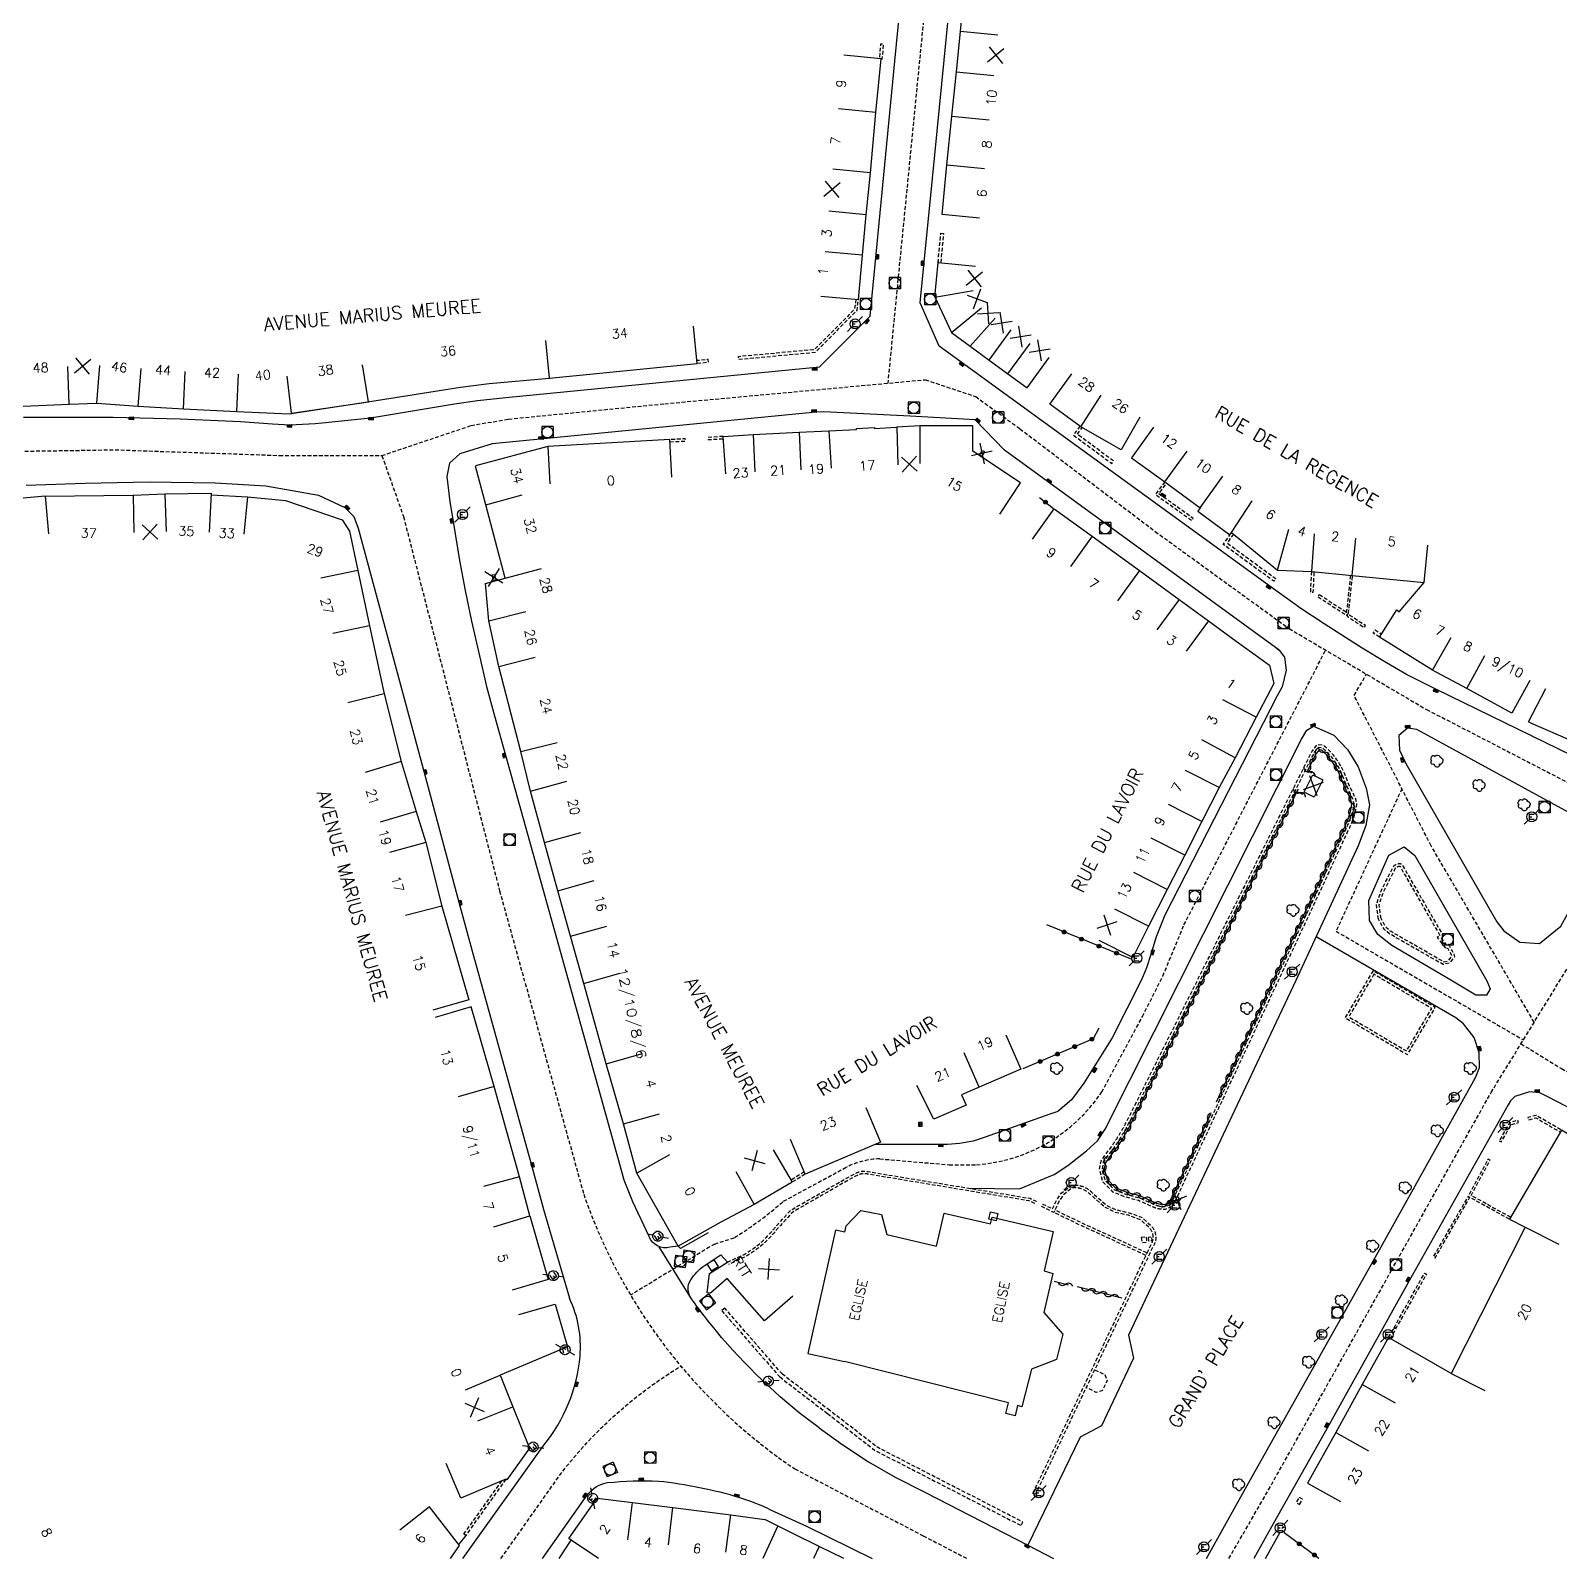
# Model space of a CAD drawing. Header units: millimetres. Extents: x 154999 to 156001, y 121000 to 122001.
# Drawn here: x 155542 to 155745.4, y 121000 to 121203.3 of the extents above; entities that cross this region are included whole.
import ezdxf
from ezdxf.enums import TextEntityAlignment as Align

# ---------------------------------------------------------------- set-up
doc = ezdxf.new("R2010")
doc.units = ezdxf.units.MM
doc.linetypes.add('DASHED', pattern=[0.75, 0.5, -0.25])
doc.layers.get('0').update_dxf_attribs({"linetype": 'CONTINUOUS'})
for name, color, linetype in [('W0001', 6, 'DASHED'), ('W0008', 7, 'CONTINUOUS'), ('W0100', 7, 'CONTINUOUS'), ('W0112', 1, 'DASHED'), ('W0300', 7, 'CONTINUOUS'), ('W0310', 3, 'CONTINUOUS'), ('W0322', 7, 'CONTINUOUS'), ('W0330', 7, 'CONTINUOUS'), ('W0334', 7, 'CONTINUOUS'), ('W0400', 7, 'CONTINUOUS'), ('W0420', 7, 'CONTINUOUS'), ('W0471', 7, 'CONTINUOUS'), ('W0984', 7, 'CONTINUOUS'), ('W0989', 7, 'CONTINUOUS'), ('W0991', 7, 'CONTINUOUS'), ('W1102', 7, 'CONTINUOUS')]:
    doc.layers.add(name, color=color, linetype=linetype)
doc.styles.get("Standard").update_dxf_attribs({"font": 'romans.shx', "width": 0.85})

# ---------------------------------------------------------------- blocks, each defined once
blk = doc.blocks.new('t991o')
at = {"color": 0, "linetype": 'Continuous'}
for p, q in [((-1, 1), (1, -1)), ((-1, -1), (1, 1))]:
    blk.add_line(p, q, dxfattribs=at)
blk = doc.blocks.new('T471')
for p, q in [((-0.333334, 0.333334), (-0.333334, -0.333334)), ((-0.333334, 0.333334), (0.333334, 0.333334)), ((-0.333334, 0), (0, 0)), ((0.500001, 0.500001), (1.000002, 1.000002)), ((-0.500001, -0.500001), (-1.000002, -1.000002)), ((-0.333334, -0.333334), (0.333334, -0.333334))]:
    blk.add_line(p, q)
blk.add_ellipse((0, 0), major_axis=(0.471405, 0.471405), ratio=1, start_param=5.4977871438, end_param=11.780972451)
blk = doc.blocks.new('T400')
for p, q in [((-0.15, 0.3), (0.15, 0.3)), ((-0.15, -0.25), (-0.15, 0.3)), ((-0.15, 0.15), (0.15, 0.15)), ((-0.15, 0), (0.15, 0)), ((0.15, 0.3), (0.15, -0.25)), ((-0.15, -0.15), (0.15, -0.15)), ((-0.15, -0.25), (-0.15, -0.3)), ((-0.15, -0.3), (0.15, -0.3)), ((0.15, -0.3), (0.15, -0.25))]:
    blk.add_line(p, q)
blk = doc.blocks.new('T420')
for p, q in [((0.75, 0.75), (-0.75, 0.75)), ((-0.75, 0.75), (-0.75, -0.75)), ((0.75, 0.75), (0.75, -0.75)), ((0.75, -0.75), (-0.75, -0.75))]:
    blk.add_line(p, q)
blk.add_ellipse((0, 0), major_axis=(-0.53, 0.53), ratio=1, start_param=3.926991, end_param=10.210176)
blk = doc.blocks.new('t322o')
at = {"color": 0, "linetype": 'Continuous'}
for radius in [0.25, 0.15]:
    blk.add_circle((0, 0), radius, dxfattribs=at)
blk = doc.blocks.new('t310o')
at = {"color": 0, "linetype": 'Continuous'}
for centre, start, end in [((-0.5, 0.38), 216.8699, 323.1304), ((0.5, -0.37), 36.8699, 143.1303)]:
    blk.add_arc(centre, 0.625, start, end, dxfattribs=at)
blk = doc.blocks.new('T300')
for p, q in [((-0.8, 0.51), (-0.86, 0.34)), ((-0.86, 0.34), (-0.86, 0.17)), ((-0.86, 0.17), (-0.74, 0.06)), ((-0.69, 0.63), (-0.8, 0.51)), ((-0.8, -0.06), (-0.74, 0.06)), ((-0.74, 0.06), (-0.69, 0.11)), ((-0.57, 0.69), (-0.69, 0.63)), ((-0.46, 0.69), (-0.57, 0.69)), ((-0.29, 0.63), (-0.46, 0.69)), ((-0.29, 0.63), (-0.17, 0.74)), ((-0.23, 0.57), (-0.29, 0.63)), ((-0.17, 0.74), (-0.06, 0.8)), ((-0.06, 0.8), (0.06, 0.8)), ((0.06, 0.8), (0.23, 0.74)), ((0.23, 0.74), (0.34, 0.63)), ((0.34, 0.63), (0.4, 0.51)), ((0.46, 0.46), (0.34, 0.46)), ((0.4, 0.51), (0.4, 0.46)), ((0.57, 0.4), (0.46, 0.46)), ((0.57, 0.4), (0.69, 0.29)), ((0.69, 0.29), (0.74, 0.17)), ((0.74, 0.06), (0.69, -0.17)), ((0.74, 0.17), (0.74, 0.06)), ((-0.8, -0.17), (-0.8, -0.06)), ((-0.8, -0.23), (-0.8, -0.17)), ((-0.74, -0.34), (-0.8, -0.23)), ((-0.69, -0.4), (-0.74, -0.34)), ((-0.51, -0.46), (-0.69, -0.4)), ((-0.4, -0.46), (-0.51, -0.46)), ((-0.4, -0.46), (-0.34, -0.46)), ((-0.34, -0.46), (-0.34, -0.4)), ((-0.34, -0.51), (-0.34, -0.46)), ((-0.29, -0.63), (-0.34, -0.51)), ((-0.17, -0.74), (-0.29, -0.63)), ((-0.06, -0.8), (-0.17, -0.74)), ((0.06, -0.8), (-0.06, -0.8)), ((0.17, -0.74), (0.06, -0.8)), ((0.23, -0.69), (0.17, -0.74)), ((0.29, -0.46), (0.23, -0.46)), ((0.29, -0.63), (0.23, -0.69)), ((0.46, -0.4), (0.29, -0.46)), ((0.34, -0.51), (0.29, -0.63)), ((0.34, -0.51), (0.34, -0.46)), ((0.57, -0.34), (0.46, -0.4)), ((0.63, -0.29), (0.57, -0.34)), ((0.69, -0.17), (0.63, -0.29))]:
    blk.add_line(p, q)
blk = doc.blocks.new('t330o')
at = {"color": 0, "linetype": 'Continuous'}
for p, q in [((0.25, -0.25), (-0.25, 0.25)), ((-0.25, -0.25), (0.25, 0.25)), ((-0.25, 0.25), (-0.25, -0.25)), ((0.25, 0.25), (-0.25, 0.25)), ((0.25, -0.25), (0.25, 0.25)), ((-0.25, -0.25), (0.25, -0.25)), ((-0.25, -0.25), (-0.25, -0.25))]:
    blk.add_line(p, q, dxfattribs=at)
blk = doc.blocks.new('t112o')
at = {"color": 0, "linetype": 'Continuous'}
for p, q in [((-0.5, 0.5), (0.5, 0.5)), ((-0.5, -0.5), (-0.5, 0.5)), ((0.5, 0.5), (0.5, -0.5)), ((0.5, -0.5), (-0.5, -0.5))]:
    blk.add_line(p, q, dxfattribs=at)

msp = doc.modelspace()

# ---------------------------------------------------------------- linework, layer by layer
at = {"layer": 'W0001'}
for points in [[(155663.96, 121332.24), (155664.58, 121266.28, -0.037006), (155664.05, 121238.14), (155656, 121156.37)], [(155632.97, 121041.83), (155635.62, 121042.68, 0.039831), (155642.12, 121047.53), (155650.53, 121052.07, -0.106771), (155654.93, 121053.16), (155664.16, 121052.38), (155667.81, 121052.38, 0.232148), (155684.46, 121062.06), (155689.88, 121072.08), (155692.6, 121077.48), (155695.41, 121084.29), (155714.25, 121120.85)], [(155615.55, 121048.45, 0.162286), (155643.63, 121011.91, 0.161206)]]:
    msp.add_lwpolyline(points, format="xyb", dxfattribs=at)
for points in [[(155701.39, 121000), (155706.67, 121009.14), (155722.98, 121038.26), (155736.26, 121061.99), (155748.46, 121081.85), (155750.99, 121085.67), (155754.17, 121090.89), (155764.47, 121101.34), (155769.96, 121111.27), (155775.08, 121121.44), (155787.58, 121152.24), (155822.81, 121240.5)], [(155541.21, 121147.32), (155553.22, 121147.5), (155575.08, 121146.75), (155588.71, 121146.73), (155600.56, 121150.73), (155605.56, 121151.59), (155626.34, 121153.63), (155660.97, 121156.82), (155667.7, 121154.59), (155673.59, 121150.3), (155691.59, 121136.63), (155709.4, 121123.71), (155727.69, 121112.94), (155759.63, 121096.44)], [(155588.71, 121146.73), (155591.58, 121138.62), (155604.36, 121088.83), (155615.55, 121048.45)], [(155742, 121071.33), (155728.29, 121094.8), (155718.04, 121114.83), (155719.7, 121117.64)], [(155724.4, 121102.41), (155715.64, 121083.45), (155740.56, 121068.99)], [(155740.25, 121068.48), (155745.63, 121065.17), (155763.18, 121055.48), (155780.46, 121045.96), (155794.76, 121038.09), (155805.7, 121032.77), (155826.67, 121023.11), (155839.59, 121017.13), (155876.65, 121000)], [(155643.63, 121011.91), (155660.72, 121003.01), (155666.53, 121000)]]:
    msp.add_lwpolyline(points, dxfattribs=at)
at = {"layer": 'W0001', "flags": 128}
msp.add_lwpolyline([(155632.97, 121041.83), (155621.79, 121035.03)], dxfattribs=at)
msp.add_lwpolyline([(155604.55, 121000), (155612.49, 121011.24, -0.094276), (155628.49, 121025.58)], format="xyb", dxfattribs=at)
at = {"layer": 'W0008'}
for points in [[(155757.93, 121101.51), (155728.98, 121115.59), (155725, 121117.62), (155722.35, 121119.15), (155719.12, 121121.1), (155714.07, 121124.34), (155710.96, 121126.4), (155706.53, 121129.56), (155681.14, 121147.98), (155662.82, 121161.31), (155660.3, 121167.07), (155661.08, 121174.74), (155661.63, 121180.43), (155666.63, 121230.86), (155667.55, 121240.2), (155667.78, 121242.23), (155668.1, 121246.32), (155668.09, 121251.31), (155667.86, 121266.33), (155667.4, 121293.02), (155667.19, 121334.66)], [(155541.04, 121151.84), (155546.86, 121151.85), (155552.97, 121151.85), (155561.87, 121151.64), (155569.91, 121151.26), (155574.16, 121150.94), (155576.45, 121150.8), (155579.85, 121151), (155580.78, 121151.07), (155587.17, 121151.75), (155598.36, 121153.6), (155601.41, 121154.08), (155605.18, 121154.44), (155646.93, 121158.54), (155653.64, 121165.26), (155656.95, 121199.19), (155659.74, 121227.75)], [(155708.07, 121120.84), (155671.53, 121147.47), (155667.62, 121151.48), (155658.97, 121151.97), (155647.45, 121152.54), (155646.43, 121152.5), (155609.3, 121148.86), (155603.37, 121148.29), (155599.07, 121146.97), (155597.72, 121145.71), (155597.34, 121143.94), (155597.75, 121140.57), (155598.17, 121137.94), (155599.03, 121132.77), (155599.77, 121128.79), (155600.61, 121124.72), (155601.68, 121120.08), (155602.63, 121116), (155603.68, 121112.09), (155605.15, 121106.85), (155613.47, 121077), (155619.35, 121055.98), (155620.85, 121050.53)], [(155541.39, 121142.8), (155541.39, 121142.8), (155549.22, 121143.05), (155557.74, 121143.24), (155566.51, 121143.09), (155573.25, 121142.72), (155580.29, 121141.46), (155583.78, 121139.81), (155584.97, 121138.62), (155585.55, 121137.08), (155594.32, 121104.57), (155598.96, 121087.32), (155600.68, 121080.97), (155608.6, 121052.33), (155610.25, 121046.3)], [(155707.61, 121121.19), (155708.08, 121120.82), (155708.76, 121119.9), (155709.01, 121118.2), (155708.46, 121115.96), (155707.82, 121114.78), (155692.86, 121085.58), (155691.71, 121082.72), (155690.98, 121080.34), (155690.44, 121078.57), (155689.77, 121076.97), (155685.86, 121069.26), (155682.1, 121063.25), (155680.44, 121061), (155678.61, 121059.46), (155677.57, 121059.1), (155668.96, 121056.04), (155667.38, 121055.52), (155665.55, 121055.22), (155663.95, 121055.07), (155654.26, 121055.05)], [(155666.86, 121049.25), (155673.54, 121049.19), (155678.16, 121051.08), (155679.95, 121052.27), (155682.45, 121054.24), (155683.89, 121055.57), (155684.93, 121057.12), (155711.02, 121108.98), (155711.75, 121110.22), (155712.64, 121110.72), (155715.34, 121109.53), (155717.16, 121107.63), (155718.57, 121105.32), (155719.65, 121102.47), (155720.09, 121100.26), (155719.59, 121097.5), (155718.57, 121094.8), (155710.3, 121076.89), (155688.02, 121029.72), (155688.68, 121026.63), (155684.42, 121017.64), (155681.59, 121016.14), (155674.62, 121001.77)], [(155698.4, 121000), (155704.25, 121010.5), (155720.58, 121039.57), (155733.69, 121063.09), (155734.22, 121064.08), (155734.7, 121065.32), (155734.66, 121067.27), (155734.02, 121069.31), (155732.6, 121071.14), (155731.58, 121071.92), (155712.99, 121082.71)], [(155870.05, 121000), (155830.28, 121018.44), (155825.53, 121020.63), (155804.57, 121030.32), (155798.18, 121033.26), (155796.25, 121034.21), (155793.42, 121035.71), (155783.89, 121040.64), (155778.87, 121043.23), (155743.81, 121061.42), (155742.77, 121061.96), (155741.36, 121062.1), (155739.44, 121061.45), (155738.84, 121060.88), (155738.53, 121060.35), (155725.38, 121036.94), (155714.22, 121016.93), (155707.29, 121004.59), (155704.69, 121000)], [(155610.25, 121046.3), (155613.65, 121034.62)], [(155646.86, 121017.37), (155649.89, 121015.18), (155653.45, 121012.83), (155657, 121010.83), (155660.92, 121008.83), (155674.63, 121001.76), (155678.05, 121000)], [(155640.42, 121006.48), (155645.2, 121004.28), (155653.94, 121000)], [(155706.26, 121000), (155708.22, 121003.49)]]:
    msp.add_lwpolyline(points, dxfattribs=at)
for points in [[(155737.94, 121083.49), (155740.07, 121082.01), (155742.7, 121081.83), (155745.53, 121084.13), (155750.01, 121092.22), (155750.41, 121093.82), (155750.06, 121095.72), (155749.37, 121097.21), (155748.05, 121098.43), (155726.4, 121110.29), (155725.16, 121110.46), (155723.99, 121109.47), (155724.08, 121107.52), (155724.93, 121105.75), (155737.03, 121084.69)], [(155735.65, 121074.94), (155734.23, 121074.95), (155730.91, 121076.92), (155723.08, 121081.57), (155721.2, 121083.01), (155720.09, 121084.89), (155720.02, 121087.55), (155722.66, 121093.58), (155724.7, 121094.68), (155726.1, 121093.54), (155735.71, 121076.85), (155736.14, 121075.8)]]:
    msp.add_lwpolyline(points, close=True, dxfattribs=at)
for points in [[(155632.13, 121043.32), (155628.44, 121041.24), (155628.1, 121041.53), (155627.02, 121041.4, -0.393224), (155624.27, 121042.82), (155622.07, 121047.43), (155620.85, 121050.53)], [(155646.86, 121017.37, -0.05671), (155633.95, 121029.36, -0.022459), (155629.9, 121034.52, -0.320341), (155629.79, 121037.07, -0.091041), (155631.56, 121038.93), (155633.79, 121040.39), (155634.67, 121039.42)], [(155599.46, 121000), (155610.23, 121015.06, 0.150376), (155615.06, 121026.92, 0.135611), (155613.65, 121034.62)], [(155610.06, 121000), (155616.09, 121008.54, -0.183926), (155618.74, 121010.08, -0.039325), (155625.51, 121010.29, -0.047777), (155636.3, 121008.1, -0.03984), (155640.42, 121006.48)]]:
    msp.add_lwpolyline(points, format="xyb", dxfattribs=at)
at = {"layer": 'W0100'}
for points in [[(155668.22, 121178.34), (155663.24, 121178.82), (155663.87, 121185.4), (155664.54, 121191.89), (155665.13, 121197.8), (155665.67, 121203.21), (155666.09, 121207.33), (155666.46, 121211.03), (155666.9, 121215.05), (155667.39, 121220.58), (155667.93, 121226.34), (155668.23, 121226.27), (155679.81, 121217.4)], [(155647.11, 121167.95), (155652.09, 121167.49), (155652.64, 121173.38), (155653.13, 121178.78), (155653.69, 121184.36), (155654.43, 121192.38), (155655.13, 121199.5), (155650.16, 121199.99)], [(155662.27, 121167.82), (155662.72, 121172.44), (155667.69, 121171.95)], [(155662.26, 121167.84), (155664.48, 121163.09), (155666.95, 121161.29), (155669.48, 121159.44), (155671.99, 121157.6), (155674.55, 121155.74), (155677.49, 121159.79)], [(155539.95, 121153.26), (155539.95, 121153.26), (155547.09, 121153.59), (155550.8, 121153.72), (155556.29, 121153.31), (155562.31, 121152.93), (155569.4, 121152.58), (155576.37, 121152.29), (155587.09, 121153.91), (155599.16, 121155.84), (155602.97, 121156.3), (155611.01, 121157.04), (155630.65, 121158.96), (155630.16, 121163.94)], [(155689.53, 121151.86), (155687.06, 121147.51), (155681.7, 121150.55), (155677.56, 121153.55), (155680.5, 121157.6)], [(155576.66, 121152.37), (155586.92, 121153.87)], [(155634.45, 121144.29), (155634.11, 121149.28), (155638.11, 121149.55), (155644.21, 121149.84), (155648.15, 121150.03), (155651.84, 121150.21), (155651.83, 121150.35), (155654.22, 121150.47), (155654.23, 121150.32), (155657.18, 121150.51)], [(155670.92, 121138.94), (155673.68, 121143.12), (155667.3, 121147.33), (155667.3, 121150.69), (155660.25, 121150.67), (155657.19, 121150.51)], [(155691.35, 121150.49), (155688.44, 121146.43), (155692.87, 121143.26), (155697.57, 121139.77), (155697.25, 121139.34), (155701.51, 121136.18), (155701.74, 121136.5), (155707.83, 121131.49), (155712.43, 121131.31), (155717.79, 121130.76), (155727.36, 121129.85), (155727.84, 121134.82)], [(155627.26, 121143.86), (155626.99, 121148.85), (155610.77, 121147.96), (155601.14, 121145.35)], [(155622.6, 121051.24), (155620.83, 121057.81), (155618.56, 121065.82), (155615.55, 121076.51), (155613.8, 121082.8), (155612.13, 121088.84), (155610.35, 121095.26), (155608.48, 121102.1), (155607.18, 121107.36), (155604.27, 121118.67), (155602.94, 121124.76), (155602.51, 121129.69), (155605.12, 121130.41), (155602.53, 121140.19), (155601.14, 121145.34)], [(155543.9, 121141.32), (155536.6, 121140.65), (155531.37, 121139.95), (155526.7, 121138.49), (155524, 121137.45), (155520.77, 121135.93), (155513.64, 121132.62), (155508.66, 121130.3), (155503.66, 121127.25), (155498.45, 121124.05), (155492.62, 121120.44), (155492.53, 121119.52)], [(155543.9, 121141.32), (155543.9, 121141.32), (155555.63, 121141.48), (155559.82, 121141.63), (155565.99, 121141.72), (155566, 121141.52), (155570.84, 121141.26), (155575.88, 121140.77), (155583.4, 121138.17), (155584.39, 121136.66), (155585.49, 121131.45), (155587.07, 121124.1), (155589.02, 121115.03), (155591.28, 121106.02), (155593.28, 121099.39), (155594.54, 121095.26), (155596.7, 121086.79), (155600.26, 121074.32), (155595.46, 121072.95)], [(155675.24, 121135.59), (155678.15, 121139.65), (155683.21, 121136.03), (155689.5, 121131.46), (155694.76, 121127.6), (155698.65, 121124.75), (155702.37, 121122.05), (155706.77, 121118.86), (155707.36, 121116.39), (155705.01, 121111.93), (155702.2, 121106.52), (155700.08, 121102.57), (155697.79, 121098.05), (155695.51, 121093.57), (155693.18, 121089), (155690.69, 121084.1), (155688.61, 121079.95), (155684.14, 121082.2)], [(155741.43, 121116.82), (155739.01, 121112.45), (155733.03, 121115.76), (155728.45, 121118.2), (155721.44, 121122.55), (155723.71, 121126.21), (155724.04, 121125.93), (155727.36, 121129.85)], [(155746.55, 121108.97), (155741.55, 121111.15), (155741.24, 121111.31), (155743.56, 121115.75)], [(155608.4, 121045.56), (155608.4, 121045.56), (155607.03, 121050.75), (155603.65, 121062.77), (155600.6, 121073.37), (155595.8, 121071.99)], [(155671.71, 121069.68), (155673.71, 121065.09), (155665.83, 121061.67), (155666.42, 121060.31), (155662.12, 121058.44), (155659.87, 121062.9)], [(155653.08, 121059.98), (155655.02, 121055.37), (155645.01, 121051.14), (155643.06, 121055.74)], [(155756.5, 121045.31), (155758.56, 121049.86), (155754.67, 121051.62), (155745.62, 121057), (155738.72, 121045.12), (155740.81, 121044.06), (155730.96, 121024.62), (155722.63, 121029.39), (155719.13, 121023.12), (155715.6, 121016.75), (155711.86, 121010), (155716.23, 121007.58)], [(155640.77, 121054.37), (155643.29, 121050.06), (155638.23, 121047.09), (155633.79, 121044.75)], [(155633.79, 121044.75), (155628.1, 121041.53), (155622.6, 121051.24)], [(155608.4, 121045.56), (155610.82, 121037.09), (155606.02, 121035.71)], [(155650.27, 121043.41), (155650.46, 121044.24), (155652.43, 121046.28), (155655.15, 121045.74), (155655.87, 121043.1), (155662.5, 121041.55), (155663.52, 121045.94), (155669.69, 121044.5), (155669.9, 121045.39), (155678.01, 121043.5), (155676.83, 121038.26), (155677.97, 121037.9), (155676.75, 121032.71), (155679.31, 121029.82), (155678.47, 121026.46), (155675.11, 121025.16), (155673.84, 121020.19), (155673.28, 121020.35), (155672.93, 121018.99), (155671.72, 121019.3), (155672.07, 121020.7), (155650.26, 121026.18)], [(155650.27, 121043.41), (155649.05, 121043.69), (155645.38, 121027.27), (155650.26, 121026.18)], [(155643.37, 121034.89), (155639.62, 121031.59), (155634.65, 121037.23), (155632.41, 121035.31), (155631.96, 121035.35), (155632.28, 121037.93), (155634.67, 121039.42)], [(155606.94, 121032.44), (155611.75, 121033.82), (155613.38, 121028.15), (155604.44, 121024.38), (155606.13, 121020.15), (155608.33, 121014.67), (155605.34, 121010.46), (155605.19, 121010.53), (155599.22, 121008.01), (155597.27, 121012.61)], [(155597.81, 121000), (155599.05, 121001.74), (155595.02, 121006.87), (155591.09, 121003.78)], [(155612.27, 121000), (155613.9, 121002.43), (155613.57, 121002.66), (155617.33, 121008.02), (155622.04, 121007.43), (155627.42, 121006.79), (155635.12, 121005.78), (155639.66, 121005.18)], [(155650.14, 121000), (155646.89, 121001.59), (155643.39, 121003.32), (155639.66, 121005.18)]]:
    msp.add_lwpolyline(points, dxfattribs=at)
for points in [[(155668.87, 121147.26), (155668.46, 121146.61), (155668.2, 121146.78), (155668.61, 121147.42)], [(155603.67, 121130.92), (155603.85, 121130.18), (155603.54, 121130.1), (155603.37, 121130.85)], [(155711.38, 121101.97), (155712.53, 121104.27), (155713.88, 121103.6), (155712.72, 121101.29)], [(155694.47, 121048.1), (155694.19, 121047.39), (155694.47, 121047.27), (155694.75, 121047.99)], [(155633.49, 121038.86), (155632.93, 121039.74), (155631.96, 121039.15), (155632.52, 121038.26)]]:
    msp.add_lwpolyline(points, close=True, dxfattribs=at)
at = {"layer": 'W0112', "flags": 128}
for points in [[(155655.13, 121199.5), (155655.27, 121199.49), (155655.45, 121201.45), (155655.05, 121201.49), (155654.88, 121199.53)], [(155651.77, 121167.52), (155651.58, 121166.2), (155646.21, 121160.82), (155636.09, 121159.89), (155636.13, 121159.54), (155646.37, 121160.48), (155651.91, 121166.04), (155652.09, 121167.49)], [(155630.65, 121159.01), (155632.14, 121159.17), (155632.1, 121159.52), (155630.61, 121159.36)], [(155681.57, 121150.65), (155680.94, 121149.78), (155680.7, 121149.46), (155685.8, 121145.68), (155686.04, 121146), (155681.22, 121149.57), (155681.86, 121150.46)], [(155627.01, 121148.56), (155629.09, 121148.67), (155629.07, 121148.97), (155626.99, 121148.85)], [(155634.11, 121149.28), (155632.1, 121149.15), (155632.12, 121148.85), (155634.13, 121148.98)], [(155692.87, 121143.26), (155691.81, 121141.83), (155691.62, 121141.56), (155696.45, 121138.1), (155696.64, 121138.37), (155692.06, 121141.65), (155693.11, 121143.08)], [(155701.99, 121136.29), (155701.15, 121135.11), (155707.62, 121130.37), (155707.36, 121130.01), (155700.64, 121134.92), (155700.9, 121135.28), (155701.51, 121136.18)], [(155712.37, 121131.32), (155712.22, 121128.58), (155712.6, 121128.56), (155712.75, 121131.28)], [(155721.44, 121122.55), (155720.57, 121123.1), (155720.85, 121123.53), (155721.7, 121122.97)], [(155745.53, 121057.04), (155742.26, 121058.94), (155741.17, 121058.65), (155741.25, 121058.36), (155742.22, 121058.62), (155745.38, 121056.78)], [(155738.87, 121045.38), (155733.61, 121048.29), (155736.12, 121052.99), (155735.86, 121053.14), (155733.2, 121048.17)], [(155644.89, 121051.42), (155643.14, 121050.32)], [(155645.01, 121051.14), (155643.29, 121050.07)], [(155738.72, 121045.12), (155733.2, 121048.17), (155728.58, 121040.15), (155728.84, 121040), (155733.44, 121048.05)], [(155690.34, 121040.32), (155681.59, 121044.35), (155678.08, 121046.04)], [(155690.49, 121040.64), (155681.74, 121044.67), (155678.23, 121046.35)], [(155722.63, 121029.39), (155727.4, 121037.96), (155727.66, 121037.81), (155722.84, 121029.27)], [(155683.52, 121025.1), (155684.9, 121024.45), (155685.19, 121023.65), (155684.52, 121022.32), (155683.74, 121022.09), (155682.4, 121022.73)], [(155647.98, 121019.28), (155647.98, 121019.28), (155654.34, 121014.35), (155673.75, 121004.37), (155673.98, 121004.83), (155654.62, 121014.79), (155648.29, 121019.68)]]:
    msp.add_lwpolyline(points, dxfattribs=at)
for points in [[(155663.06, 121176.31), (155663.41, 121176.28), (155663.06, 121172.42), (155662.71, 121172.46)], [(155713.41, 121128.24), (155717.26, 121125.75), (155717.06, 121125.43), (155713.21, 121127.92)], [(155720.56, 121078.2), (155716.85, 121071.95), (155725.13, 121067.04), (155728.84, 121073.29)], [(155720.68, 121077.72), (155717.33, 121072.07), (155725.01, 121067.52), (155728.36, 121073.17)], [(155737.35, 121055.56), (155737.62, 121055.41), (155738.92, 121057.71), (155739.89, 121057.98), (155739.81, 121058.27), (155738.72, 121057.97)], [(155689.73, 121042.7), (155689.81, 121042.03), (155690.48, 121042.11), (155690.41, 121042.78)], [(155690.66, 121042.71), (155690.71, 121042.26), (155691.17, 121042.31), (155691.11, 121042.76)], [(155710.77, 121007.19), (155711.17, 121007.88), (155710.73, 121008.13), (155710.33, 121007.44)], [(155708.72, 121003.53), (155708.97, 121003.96), (155708.54, 121004.21), (155708.29, 121003.79)]]:
    msp.add_lwpolyline(points, close=True, dxfattribs=at)
for points in [[(155717.54, 121130.78), (155717.07, 121126.22, 0.228562), (155717.05, 121125.53, 0.158919), (155717.39, 121125.16), (155719.38, 121123.86), (155719.54, 121124.11), (155717.55, 121125.42, -0.163603), (155717.33, 121125.65, -0.228562), (155717.34, 121126.09), (155717.84, 121130.75)], [(155634.67, 121039.42), (155636.88, 121040.44, 0.095651), (155640.78, 121043.78, 0.009519), (155641.48, 121044.54), (155642.42, 121045.6), (155642.92, 121046.17), (155643.36, 121046.49), (155651.04, 121050.89), (155651.85, 121051.3, -0.092694), (155652.64, 121051.53, -0.085696), (155653.39, 121051.47), (155674.94, 121047.91), (155675.73, 121047.54), (155675.58, 121047.22), (155674.83, 121047.57), (155653.32, 121051.13, 0.087462), (155652.67, 121051.18, 0.092663), (155652.01, 121050.99), (155651.2, 121050.58), (155643.55, 121046.2), (155643.16, 121045.91), (155642.69, 121045.37), (155641.74, 121044.31, -0.00937), (155641.04, 121043.55, -0.09562), (155637.04, 121040.13), (155634.81, 121039.1)], [(155690.49, 121040.65), (155691.01, 121041.7, 0.148207), (155691.31, 121042.74, 0.190375), (155690.79, 121044), (155689.61, 121045.07), (155688.02, 121045.66), (155686.31, 121046.04), (155684.89, 121046.72), (155682.96, 121048.41, 0.133011), (155681.64, 121049.21, 0.091212), (155680.58, 121049.32), (155679.34, 121048.35), (155678.83, 121047.58), (155678.08, 121046.04), (155676.48, 121046.82), (155676.63, 121047.14), (155677.92, 121046.51), (155678.52, 121047.76), (155679.08, 121048.59), (155680.45, 121049.66, -0.099479), (155681.74, 121049.55, -0.131675), (155683.2, 121048.66), (155685.12, 121046.98), (155686.39, 121046.39), (155688.12, 121045.99), (155689.79, 121045.38), (155691.04, 121044.25, -0.191885), (155691.66, 121042.74, -0.145819), (155691.32, 121041.53), (155690.81, 121040.49), (155685.12, 121028.47), (155675.63, 121008.49), (155675.31, 121008.64), (155684.81, 121028.62), (155690.49, 121040.64)]]:
    msp.add_lwpolyline(points, format="xyb", dxfattribs=at)
for points in [[(155693.88, 121046.82), (155694.13, 121047.3), (155713.69, 121089.11), (155717.28, 121096.89, 0.05574), (155718.16, 121099.2, 0.028043), (155718.41, 121100.42), (155718.21, 121101.18), (155717.36, 121102.96), (155716.65, 121104.71, 0.092412), (155714.57, 121107.64, 0.020551), (155713.96, 121108.18), (155713.09, 121108.24), (155712.45, 121107.44), (155687.65, 121057.89, -0.013475), (155686.83, 121056.44, -0.015178), (155685.8, 121054.86), (155684.89, 121053.68), (155684.33, 121052.84), (155684.14, 121051.75), (155684.59, 121050.13), (155685.91, 121048.79), (155687.6, 121048.11), (155689.34, 121047.65), (155691.18, 121046.84, 0.054191), (155691.92, 121046.57, 0.070459), (155692.95, 121046.47)], [(155693.63, 121047.1), (155693.82, 121047.46), (155713.38, 121089.26), (155716.96, 121097.04, 0.055928), (155717.83, 121099.29, 0.026378), (155718.05, 121100.4), (155717.88, 121101.06), (155717.04, 121102.82), (155716.33, 121104.57, 0.092205), (155714.32, 121107.39, 0.017632), (155713.83, 121107.83), (155713.25, 121107.88), (155712.74, 121107.25), (155687.96, 121057.73, -0.013513), (155687.13, 121056.26, -0.015255), (155686.08, 121054.65), (155685.17, 121053.47), (155684.66, 121052.71), (155684.49, 121051.77), (155684.91, 121050.31), (155686.11, 121049.09), (155687.71, 121048.44), (155689.43, 121047.99), (155691.33, 121047.15, 0.054191), (155692.01, 121046.91, 0.066341), (155692.88, 121046.82)], [(155721.29, 121085.03), (155721, 121086.99), (155721.58, 121088.7), (155723.26, 121092.04, -0.145574), (155723.71, 121092.38, -0.16727), (155724.36, 121092.4), (155729.92, 121082.78), (155729.6, 121082.55), (155730.34, 121081.58), (155730.59, 121081.72), (155731.32, 121080.38), (155731.39, 121080.02), (155730.74, 121079.22), (155729.87, 121079.02), (155722.75, 121083.1), (155722.02, 121083.7)], [(155721.63, 121085.14), (155721.36, 121086.96), (155721.9, 121088.56), (155723.56, 121091.86, -0.135024), (155723.83, 121092.05, -0.118052), (155724.13, 121092.09), (155729.46, 121082.88), (155729.1, 121082.62), (155730.25, 121081.12), (155730.45, 121081.24), (155730.99, 121080.26), (155731.02, 121080.12), (155730.47, 121079.44), (155730.04, 121079.33), (155722.95, 121083.39), (155722.29, 121083.93)]]:
    msp.add_lwpolyline(points, format="xyb", close=True, dxfattribs=at)
at = {"layer": 'W0112'}
for points in [[(155648.29, 121019.68), (155641.98, 121024.51), (155634.32, 121033.29), (155633.93, 121032.96), (155641.63, 121024.14), (155647.98, 121019.28)], [(155605.19, 121010.53), (155599.85, 121003.05), (155599.6, 121003.22), (155604.66, 121010.31)]]:
    msp.add_lwpolyline(points, dxfattribs=at)
at = {"layer": 'W0310', "flags": 128}
for points in [[(155699.72, 121060.76), (155713.11, 121089.38), (155716.7, 121097.17, 0.056093), (155717.54, 121099.36, 0.024926), (155717.76, 121100.39), (155717.6, 121100.96), (155716.77, 121102.7), (155716.06, 121104.45, 0.092024), (155714.12, 121107.18, 0.015068), (155713.71, 121107.55), (155713.38, 121107.57), (155712.99, 121107.09), (155711.77, 121104.65)], [(155710.61, 121102.34), (155688.22, 121057.6, -0.013544), (155687.38, 121056.1, -0.015318), (155686.32, 121054.48), (155685.41, 121053.3), (155684.94, 121052.6), (155684.79, 121051.78), (155685.17, 121050.46), (155686.27, 121049.34), (155687.8, 121048.72), (155689.5, 121048.27), (155691.46, 121047.42, 0.054191), (155692.08, 121047.19, 0.062372), (155692.82, 121047.11), (155693.43, 121047.34), (155693.56, 121047.59), (155698.98, 121059.17)]]:
    msp.add_lwpolyline(points, format="xyb", dxfattribs=at)
for points in [[(155712.43, 121104.47), (155711.83, 121104.77)], [(155711.22, 121101.62), (155710.45, 121102.01)], [(155680.04, 121036.37), (155678.12, 121036.84)], [(155687.13, 121034.62), (155681.22, 121036.12)]]:
    msp.add_lwpolyline(points, dxfattribs=at)
at = {"layer": 'W0322', "flags": 128}
for points in [[(155676.18, 121141.15), (155678.07, 121139.71)], [(155688.52, 121079.68), (155677.15, 121084.28)], [(155684.06, 121070.57), (155683.32, 121069.15), (155673.97, 121065.14)], [(155713.36, 121000), (155708.74, 121003.42)]]:
    msp.add_lwpolyline(points, dxfattribs=at)
at = {"layer": 'W0334'}
for points in [[(155629.9, 121034.52), (155625.6, 121041.46)], [(155599.85, 121003.05), (155598.95, 121001.88)]]:
    msp.add_lwpolyline(points, dxfattribs=at)
at = {"layer": 'W1102'}
for points in [[(155665.67, 121203.21), (155670.64, 121202.71)], [(155665.13, 121197.8), (155670.1, 121197.3)], [(155654.43, 121192.38), (155649.45, 121192.85)], [(155664.54, 121191.89), (155669.51, 121191.39)], [(155663.87, 121185.4), (155668.85, 121184.91)], [(155653.69, 121184.36), (155648.71, 121184.84)], [(155653.13, 121178.78), (155648.15, 121179.26)], [(155652.64, 121173.38), (155647.66, 121173.83)], [(155662.27, 121167.82), (155667.38, 121168.7)], [(155664.48, 121163.09), (155668.46, 121166.37)], [(155666.95, 121161.29), (155670.31, 121165.03)], [(155669.48, 121159.44), (155672.43, 121163.47)], [(155611.01, 121157.04), (155610.53, 121162.02)], [(155671.99, 121157.6), (155674.93, 121161.64)], [(155547.09, 121153.59), (155546.92, 121158.59)], [(155550.8, 121153.72), (155551.17, 121158.7)], [(155586.92, 121153.87), (155586.13, 121158.82)], [(155556.29, 121153.31), (155556.66, 121158.3)], [(155562.31, 121152.93), (155562.55, 121157.92)], [(155569.4, 121152.58), (155569.64, 121157.58)], [(155576.66, 121152.37), (155576.1, 121157.3)], [(155681.7, 121150.55), (155684.41, 121154.76)], [(155657.19, 121150.51), (155657.35, 121145.51)], [(155660.25, 121150.67), (155660.27, 121145.67)], [(155638.11, 121149.55), (155638.34, 121144.56)], [(155644.21, 121149.84), (155644.45, 121144.85)], [(155648.15, 121150.03), (155648.49, 121145.04)], [(155610.77, 121147.96), (155611.05, 121142.97)], [(155692.87, 121143.26), (155695.81, 121147.3)], [(155697.57, 121139.77), (155700.56, 121144.01)], [(155543.9, 121141.32), (155544.36, 121136.34)], [(155555.63, 121141.48), (155555.7, 121136.48)], [(155559.82, 121141.63), (155560, 121136.63)], [(155565.99, 121141.72), (155565.72, 121136.53)], [(155570.84, 121141.26), (155570.35, 121136.29)], [(155602.53, 121140.19), (155607.36, 121141.49)], [(155701.74, 121136.5), (155704.49, 121140.71)], [(155707.83, 121131.49), (155709.37, 121136.93)], [(155712.43, 121131.31), (155712.79, 121136.3)], [(155683.21, 121136.03), (155680.3, 121131.97)], [(155717.79, 121130.76), (155718.28, 121135.73)], [(155585.49, 121131.45), (155580.6, 121130.4)], [(155605.12, 121130.41), (155609.95, 121131.69)], [(155689.5, 121131.46), (155686.55, 121127.41)], [(155694.76, 121127.6), (155691.81, 121123.56)], [(155587.07, 121124.1), (155582.18, 121123.05)], [(155602.94, 121124.76), (155607.85, 121125.98)], [(155698.65, 121124.75), (155695.71, 121120.71)], [(155728.45, 121118.2), (155730.95, 121122.54)], [(155604.27, 121118.67), (155609.11, 121119.91)], [(155733.03, 121115.76), (155735.42, 121120.15)], [(155589.02, 121115.03), (155584.17, 121113.82)], [(155705.01, 121111.93), (155700.57, 121114.24)], [(155607.18, 121107.36), (155612.04, 121108.55)], [(155702.2, 121106.52), (155697.79, 121108.89)], [(155591.28, 121106.02), (155586.49, 121104.58)], [(155700.08, 121102.57), (155695.62, 121104.83)], [(155608.48, 121102.1), (155613.3, 121103.42)], [(155697.79, 121098.05), (155693.33, 121100.31)], [(155593.28, 121099.39), (155588.49, 121097.95)], [(155610.35, 121095.26), (155615.18, 121096.58)], [(155695.51, 121093.57), (155691.06, 121095.85)], [(155594.54, 121095.26), (155589.72, 121093.91)], [(155612.13, 121088.84), (155616.95, 121090.18)], [(155693.18, 121089), (155688.73, 121091.27)], [(155596.7, 121086.79), (155591.85, 121085.55)], [(155690.69, 121084.1), (155686.23, 121086.37)], [(155613.8, 121082.8), (155618.62, 121084.14)], [(155615.55, 121076.51), (155620.37, 121077.85)], [(155618.56, 121065.82), (155623.37, 121067.19)], [(155668.15, 121062.68), (155666.16, 121067.27)], [(155603.65, 121062.77), (155598.84, 121061.42)], [(155620.83, 121057.81), (155625.64, 121059.17)], [(155626.96, 121053.7), (155622.6, 121051.24)], [(155607.03, 121050.75), (155602.2, 121049.48)], [(155635.8, 121051.46), (155638.22, 121047.1)], [(155603.61, 121044.13), (155608.4, 121045.56)], [(155740.81, 121044.06), (155745.27, 121041.8)], [(155599.83, 121022.43), (155604.44, 121024.38)], [(155730.96, 121024.62), (155735.42, 121022.36)], [(155719.13, 121023.12), (155723.5, 121020.68)], [(155601.49, 121018.29), (155606.13, 121020.15)], [(155715.6, 121016.75), (155719.97, 121014.33)], [(155621.42, 121002.47), (155622.04, 121007.43)], [(155626.83, 121001.83), (155627.42, 121006.79)], [(155634.46, 121000.82), (155635.12, 121005.78)], [(155641.36, 121004.35), (155639.4, 121000)], [(155617.52, 121000), (155613.9, 121002.43)], [(155646.89, 121001.59), (155646.12, 121000)]]:
    msp.add_lwpolyline(points, dxfattribs=at)

# ---------------------------------------------------------------- block references
at = {"layer": 'W0112', "rotation": 77.11424427621581}
msp.add_blockref('t112o', (155670.03, 121045.52), dxfattribs=at)
at = {"layer": 'W0300'}
for p in [(155729.09, 121106.08), (155734.71, 121102.84), (155740.7, 121100.25), (155709.95, 121086.22), (155703.8, 121073.15), (155678.5, 121065.17), (155733.53, 121065.19), (155729.15, 121056.89), (155692.69, 121049.65), (155724.88, 121049.32), (155720.54, 121041.55), (155716.39, 121034.26), (155712.02, 121026.11), (155707.43, 121018.05), (155702.74, 121009.81)]:
    msp.add_blockref('T300', p, dxfattribs=at)
at = {"layer": 'W0310'}
for p, rotation in [((155712.91, 121106.93), 243.417467965233), ((155714.03, 121107.26), 136.6818668408076), ((155712.21, 121105.54), 243.417467965233), ((155715.07, 121106.1), 126.9326651233336), ((155715.9, 121104.78), 117.1834797667842), ((155712.12, 121104.63), 319.9211707846272), ((155716.51, 121103.35), 112.2291081468508), ((155709.92, 121100.94), 243.4174679650248), ((155710.77, 121101.85), 325.3096379736829), ((155717.14, 121101.92), 115.4537125760111), ((155709.22, 121099.55), 243.4174679650248), ((155717.43, 121098.97), 73.10877313329672), ((155717.73, 121100.48), 105.1558304603798), ((155707.82, 121096.76), 243.4174679650248), ((155708.52, 121098.15), 243.4174679650248), ((155716.87, 121097.51), 64.59975249456096), ((155707.12, 121095.36), 243.4174679650248), ((155715.55, 121094.68), 65.27167817276556), ((155716.21, 121096.1), 65.27167817276556), ((155705.73, 121092.57), 243.4174679650248), ((155706.42, 121093.97), 243.4174679650248), ((155714.9, 121093.27), 65.27167817276556), ((155705.03, 121091.18), 243.4174679650248), ((155713.6, 121090.43), 65.27167817276556), ((155714.25, 121091.85), 65.27167817276556), ((155703.63, 121088.39), 243.4174679650248), ((155704.33, 121089.78), 243.4174679650248), ((155712.94, 121089.02), 64.92723727857546), ((155702.93, 121086.99), 243.4174679650248), ((155712.28, 121087.6), 64.92723727857546), ((155702.24, 121085.6), 243.4174679650248), ((155710.96, 121084.78), 64.92723727857546), ((155711.62, 121086.19), 64.92723727857546), ((155700.84, 121082.81), 243.4174679650248), ((155701.54, 121084.2), 243.4174679650248), ((155710.3, 121083.36), 64.92723727857546), ((155700.14, 121081.41), 243.4174679650248), ((155708.97, 121080.54), 64.92723727857546), ((155709.64, 121081.95), 64.92723727857546), ((155698.75, 121078.62), 243.4174679650248), ((155699.44, 121080.02), 243.4174679650248), ((155708.31, 121079.13), 64.92723727857546), ((155698.05, 121077.23), 243.4174679650248), ((155706.99, 121076.3), 64.92723727857546), ((155707.65, 121077.71), 64.92723727857546), ((155696.65, 121074.44), 243.4174679650248), ((155697.35, 121075.83), 243.4174679650248), ((155706.33, 121074.89), 64.92723727857546), ((155695.95, 121073.04), 243.4174679650248), ((155705.67, 121073.47), 64.92723727857546), ((155694.56, 121070.25), 243.4174679650248), ((155695.26, 121071.65), 243.4174679650248), ((155704.35, 121070.65), 64.92723727857546), ((155705.01, 121072.06), 64.92723727857546), ((155693.86, 121068.86), 243.4174679650248), ((155703.69, 121069.23), 64.92723727857546), ((155692.46, 121066.07), 243.4174679650248), ((155693.16, 121067.46), 243.4174679650248), ((155702.36, 121066.41), 64.92723727857546), ((155703.03, 121067.82), 64.92723727857546), ((155691.77, 121064.67), 243.4174679650248), ((155701.7, 121065), 64.92723727857546), ((155691.07, 121063.28), 243.4174679650248), ((155700.38, 121062.17), 64.92723727857546), ((155701.04, 121063.58), 64.92723727857546), ((155689.67, 121060.49), 243.4174679650248), ((155690.37, 121061.88), 243.4174679650248), ((155688.97, 121059.09), 243.4174679650248), ((155698.59, 121058.34), 64.92723727861959), ((155687.51, 121056.34), 239.2702176993299), ((155688.27, 121057.7), 243.4174679650248), ((155697.93, 121056.93), 64.92723727861959), ((155686.68, 121055.01), 236.4473658065009), ((155696.61, 121054.11), 64.92723727861959), ((155697.27, 121055.52), 64.92723727861959), ((155684.91, 121052.46), 260.0299511647498), ((155685.76, 121053.76), 232.1623706463181), ((155695.95, 121052.69), 64.92723727861959), ((155685.03, 121050.95), 285.7756248881949), ((155694.62, 121049.87), 64.92723727861959), ((155695.29, 121051.28), 64.92723727861959), ((155685.91, 121049.71), 314.5073496841769), ((155687.24, 121048.95), 338.0867064610682), ((155688.72, 121048.48), 345.2553010156371), ((155693.96, 121048.45), 64.92723727861959), ((155690.19, 121047.97), 336.2815308569602), ((155691.62, 121047.34), 337.35445998199), ((155693.13, 121047.22), 20.7173938125648), ((155679.63, 121036.47), 166.3227593911506), ((155682.73, 121035.74), 165.7486083517484), ((155684.24, 121035.36), 165.7486083517484), ((155685.76, 121034.97), 165.7486083517484)]:
    msp.add_blockref('t310o', p, dxfattribs=dict(at, rotation=rotation))
at = {"layer": 'W0322'}
msp.add_blockref('t322o', (155676.98, 121140.54), dxfattribs=at)
for p, rotation in [((155679.46, 121083.34), 157.9877215813738), ((155681.78, 121082.4), 157.9877215813738), ((155684.1, 121081.47), 157.9877215813738), ((155686.42, 121080.53), 157.9877215813738), ((155683.16, 121069.08), 203.2182016347105), ((155678.57, 121067.11), 203.2182016347105), ((155680.87, 121068.09), 203.2182016347105), ((155676.27, 121066.12), 203.2182016347105), ((155710.75, 121001.93), 143.5225861612167), ((155712.76, 121000.45), 143.5225861612167)]:
    msp.add_blockref('t322o', p, dxfattribs=dict(at, rotation=rotation))
at = {"layer": 'W0330'}
msp.add_blockref('t330o', (155660.35, 121057.74), dxfattribs=at)
at = {"layer": 'W0400'}
msp.add_blockref('T400', (155654.61, 121173.2), dxfattribs=at)
for p, rotation in [((155660.64, 121172.3), 180), ((155653.23, 121164.61), 317.7488011077726), ((155665.83, 121158.89), 226.7750440450517), ((155646.31, 121158.24), 90), ((155646.21, 121152.66), 90), ((155555.39, 121151.67), 90), ((155576.44, 121150.67), 90), ((155587.28, 121151.63), 90), ((155667.99, 121151.41), 46.26620485814499), ((155609.9, 121149.08), 90), ((155677.5, 121143.34), 51.4907395479193), ((155692.65, 121141.43), 53.70931188741699), ((155584.1, 121139.81), 225.5628855886376), ((155598, 121138.03), 192.4553282562549), ((155706.65, 121129.24), 231.5778353269528), ((155728.9, 121115.42), 246.1133544741701), ((155712.59, 121110.9), 104.2953961683277), ((155725.18, 121110.65), 90), ((155604.98, 121106.81), 192.2884606287002), ((155724.46, 121106.23), 197.6392231057498), ((155594.49, 121104.66), 13.07469495168536), ((155599.15, 121087.26), 13.44610911381894), ((155691.22, 121080.65), 349.9327081976951), ((155734.72, 121067.84), 13.69590866789104), ((155683.54, 121065), 329.038922928775), ((155742.41, 121062.21), 90), ((155674.03, 121057.64), 294.8527720930708), ((155663.09, 121054.94), 90), ((155684.26, 121056.46), 152.2500239650082), ((155608.75, 121052.37), 13.79585313574569), ((155720.72, 121039.44), 147.4971137638133), ((155725.22, 121037.07), 152.1803448114831), ((155630.73, 121033.1), 218.075404454056), ((155614.59, 121023.18), 348.656300930463), ((155714.41, 121017.7), 154.8682565463536), ((155623.23, 121010.52), 90.32669453973041), ((155615.73, 121008.35), 144.7810763427628), ((155635.93, 121008.36), 76.34532323161699), ((155674.53, 121001.64), 237.2683768211933)]:
    msp.add_blockref('T400', p, dxfattribs=dict(at, rotation=rotation))
at = {"layer": 'W0420'}
for p in [(155656.94, 121169.67), (155653.1, 121166.9), (155661.64, 121167.52), (155659.46, 121153.07), (155670.68, 121151.78), (155610.73, 121149.84), (155684.92, 121137.06), (155708.63, 121124.45), (155707.62, 121111.3), (155707.65, 121104.26), (155743.38, 121099.95), (155718.59, 121098.56), (155605.68, 121095.59), (155696.87, 121088.1), (155730.49, 121082.35), (155671.57, 121056.26), (155677.38, 121055.42), (155723.6, 121039.07), (155715.81, 121032.7), (155646.27, 121005.52)]:
    msp.add_blockref('T420', p, dxfattribs=at)
for p, rotation in [((155629.52, 121040.2), 82.8198085788735), ((155628.42, 121039.53), 82.8198085788735), ((155632.02, 121034.13), 128.075404454056), ((155624.38, 121013.4), 0.3266945397304897), ((155619.06, 121011.82), 22.89732731526381)]:
    msp.add_blockref('T420', p, dxfattribs=dict(at, rotation=rotation))
at = {"layer": 'W0471'}
for p in [(155651.65, 121164.25), (155599.43, 121138.89), (155741.67, 121098.67), (155689.13, 121079.86), (155709.8, 121078.06), (155731.35, 121061.35), (155738.15, 121057.66), (155680.42, 121050), (155694.18, 121047), (155692.12, 121040.16), (155713.74, 121029.81), (155722.56, 121029.78), (155676.08, 121008.71), (155708.22, 121004.07), (155698.06, 121001.53)]:
    msp.add_blockref('T471', p, dxfattribs=at)
for p, rotation in [((155625.42, 121042.87), 124.69394716495), ((155611.52, 121037.62), 128.201399158067), ((155613.08, 121027.77), 286.021475942463), ((155640.13, 121023.6), 140.275063169724), ((155608.83, 121014.83), 128.201399158067), ((155616.74, 121007.99), 54.9666943865803)]:
    msp.add_blockref('T471', p, dxfattribs=dict(at, rotation=rotation))
at = {"layer": 'W0991'}
for p, rotation in [((155670.37, 121200), 354.3002604279107), ((155648.59, 121182.15), 354.5471137723804), ((155667.53, 121170.29), 354.4113513406947), ((155667.9, 121167.57), 25.04439407508332), ((155669.35, 121165.67), 48.1216929219554), ((155671.17, 121164.4), 53.82781815195806), ((155673.68, 121162.56), 53.93319131215077), ((155676.21, 121160.72), 54.08148095976811), ((155548.9, 121158.65), 85.75229898612521), ((155658.87, 121145.59), 273.2788940376662), ((155557.85, 121136.56), 272.0629823833083), ((155712.64, 121102.8), 65.38584172677186), ((155685.18, 121084.28), 333.3345809432009), ((155638.28, 121052.92), 300.3818868268643), ((155694.47, 121047.69), 68.59398588271563), ((155640.2, 121038.5), 41.35795929215294), ((155601.03, 121020.09), 21.81124679084644)]:
    msp.add_blockref('t991o', p, dxfattribs=dict(at, rotation=rotation))
at = {"layer": 'W0991', "extrusion": (0, 0, -1)}
for p, rotation in [((-155668.53, 121147.02), 302.7026669734965), ((-155603.61, 121130.51), 76.61580477948081)]:
    msp.add_blockref('t991o', p, dxfattribs=dict(at, rotation=rotation))

# ---------------------------------------------------------------- texts
at = {"layer": 'W0984'}
for s, rotation, p in [('9', 84.7245, (155649.79, 121196.21)), ('10', 84.5359, (155669.81, 121194.35)), ('7', 84.7245, (155649.06, 121188.63)), ('8', 84.5359, (155669.18, 121188.15)), ('6', 84.5359, (155668.53, 121181.63)), ('3', 84.7245, (155647.89, 121176.33)), ('1', 84.7245, (155647.42, 121171.23)), ('34', 5.5781, (155620.35, 121162.98)), ('36', 6.0675, (155597.49, 121160.63)), ('48', 2.6369, (155543.31, 121158.42)), ('46', 351.9692, (155553.77, 121158.51)), ('44', 356.3574, (155559.61, 121158.11)), ('38', 9.0917, (155581.21, 121158.07)), ('40', 6.5213, (155572.86, 121157.44)), ('28', 323.8951, (155682.45, 121156.18)), ('26', 323.8951, (155686.97, 121153.31)), ('12', 323.8951, (155693.41, 121148.66)), ('34', 285.1421, (155606.67, 121144.06)), ('23', 3.8869, (155636.42, 121144.43)), ('21', 3.8869, (155641.42, 121144.77)), ('19', 3.8869, (155646.47, 121144.94)), ('17', 4.4536, (155653.27, 121145.41)), ('10', 323.8951, (155697.98, 121145.36)), ('0', 3.1385, (155619.16, 121143.41)), ('15', 328.6158, (155664.86, 121142.95)), ('8', 323.8951, (155702.4, 121142.19)), ('32', 284.7963, (155608.45, 121137.39)), ('6', 323.8951, (155706.95, 121138.91)), ('37', 357.0001, (155549.7, 121136.41)), ('35', 357.0001, (155562.69, 121136.68)), ('33', 357.0001, (155568.07, 121136.4)), ('4', 344.1863, (155711.1, 121136.64)), ('2', 355.9547, (155715.53, 121135.97)), ('29', 340.9402, (155579.82, 121134.12)), ('9', 324.4207, (155677.76, 121133.78)), ('5', 354.3221, (155723.06, 121135.3)), ('28', 284.7963, (155610.54, 121129.46)), ('7', 324.4207, (155683.42, 121129.7)), ('27', 284.7247, (155581.39, 121126.73)), ('5', 324.4207, (155689.18, 121125.49)), ('6', 335.1761, (155726.43, 121125.63)), ('7', 335.1761, (155729.47, 121123.44)), ('26', 282.6245, (155608.52, 121122.56)), ('3', 324.4207, (155693.76, 121122.14)), ('8', 335.1761, (155733.18, 121121.34)), ('25', 284.7247, (155583.16, 121118.47)), ('9/10', 335.1761, (155738.43, 121118.49)), ('1', 324.4207, (155701.69, 121116.37)), ('24', 282.6245, (155610.57, 121113.39)), ('3', 62.5344, (155699.18, 121111.55)), ('23', 284.7247, (155585.3, 121109.3)), ('22', 282.6245, (155612.67, 121105.97)), ('5', 61.781, (155696.71, 121106.87)), ('21', 284.7247, (155587.47, 121101.32)), ('7', 63.152, (155694.49, 121102.6)), ('20', 282.6245, (155614.25, 121099.97)), ('9', 63.0694, (155692.19, 121098.08)), ('19', 284.7247, (155589.11, 121095.93)), ('18', 282.6245, (155616.06, 121093.38)), ('11', 62.9927, (155689.89, 121093.55)), ('17', 284.7247, (155590.79, 121089.73)), ('13', 63.0261, (155687.48, 121088.81)), ('16', 282.6245, (155617.78, 121087.15)), ('14', 282.6245, (155619.49, 121081)), ('15', 284.7247, (155593.65, 121079.25)), ('19', 23.4671, (155668.94, 121068.47)), ('13', 284.7247, (155597.32, 121066.69)), ('21', 23.4671, (155663.31, 121064.4)), ('4', 282.6245, (155624.51, 121063.16)), ('9/11', 284.7247, (155600.52, 121055.42)), ('23', 22.9164, (155648.07, 121057.86)), ('2', 282.6245, (155626.54, 121055.84)), ('7', 284.7247, (155602.88, 121046.86)), ('RTT', 302.3099, (155636.6, 121038.78)), ('EGLISE', 77.3915, (155652.1, 121034.39)), ('EGLISE', 78.7765, (155671.06, 121034.1)), ('20', 63.134, (155740.71, 121032.81)), ('21', 58.1375, (155725.78, 121024.54)), ('22', 58.1375, (155721.73, 121017.41)), ('23', 58.1375, (155718.17, 121010.99)), ('8', 298.6577, (155544.11, 121003.45))]:
    msp.add_text(s, height=1.25, rotation=rotation, dxfattribs=at).set_placement(p, align=Align.MIDDLE)
msp.add_text('42', height=1.25, dxfattribs=at).set_placement((155566.11, 121157.75), align=Align.MIDDLE)
at = {"layer": 'W0984', "width": 1.25}
msp.add_text('12/10/8/6', height=1.25, rotation=282.6245, dxfattribs=at).set_placement((155621.87, 121072.52), align=Align.MIDDLE)
at = {"layer": 'W0989'}
for s, rotation, p in [('AVENUE MARIUS MEUREE', 5.0178, (155587.42, 121165.44)), ('RUE DE LA REGENCE', 330.1246, (155710.39, 121146.57)), ('RUE DU LAVOIR', 63.1912, (155685.23, 121096.9)), ('AVENUE MARIUS MEUREE', 285.4732, (155584.74, 121088.13)), ('AVENUE MEUREE', 298.3226, (155634.28, 121068.6)), ('RUE DU LAVOIR', 31.3097, (155654.55, 121066.86)), ("GRAND' PLACE", 58.9347, (155698.29, 121024.83))]:
    msp.add_text(s, height=1.75, rotation=rotation, dxfattribs=at).set_placement(p, align=Align.MIDDLE)
at = {"layer": 'W0991'}
for s, rotation, p in [('0', 299.5145, (155629.7, 121048.84)), ('5', 285.998, (155604.8, 121039.95)), ('0', 291.8112, (155598.62, 121024.71)), ('4', 291.8807, (155603.09, 121014.31)), ('2', 54.7811, (155618.34, 121003.89)), ('6', 54.4725, (155593.83, 121002.65)), ('4', 353.2317, (155624.11, 121002.15)), ('6', 352.5153, (155630.63, 121001.33)), ('8', 352.5273, (155636.82, 121001.12))]:
    msp.add_text(s, height=1.25, rotation=rotation, dxfattribs=at).set_placement(p, align=Align.MIDDLE)

doc.saveas('drawing.dxf')
